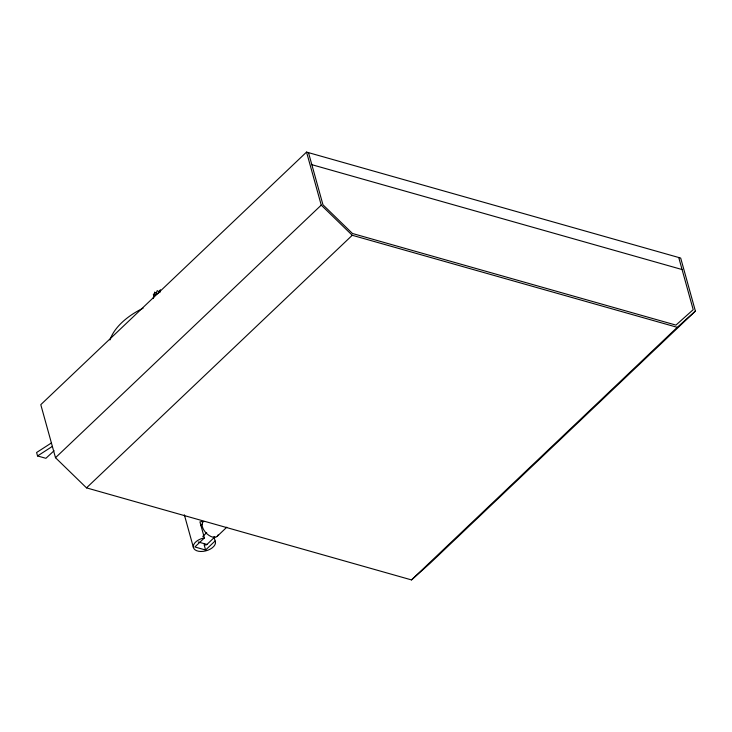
<?xml version="1.0" encoding="UTF-8"?>
<svg xmlns="http://www.w3.org/2000/svg" width="732" height="732" viewBox="0 0 732 732"><rect width="100%" height="100%" fill="white"/><g stroke="black" fill="none" stroke-linecap="round" stroke-linejoin="round"><path stroke-width="1.1" d="M159.823 292.626L160.4 289.817L159.247 291.784L157.215 290.641L156.273 293.056L154.644 292.26L154.296 294.932L153.4 294.264L153.848 296.918L153.793 296.094M306.543 152.082L40.791 404.668L55.495 457.71L86.504 487.869L411.503 579.918L429.647 563.686L695.4 311.1L680.687 258.057L306.543 152.082L321.247 205.125L352.257 235.283L677.256 327.332L695.4 311.1M55.495 457.71L321.247 205.125M86.504 487.869L352.257 235.283M200.76 525.64L202.343 524.13M202.755 536.419L206.708 532.658M204.292 521.559A11.392 6.487 -15.5 0 0 201.492 521.605L199.937 521.889L204.393 537.938L194.877 546.978L205.591 550.016L215.107 540.975L213.918 536.693M204.567 544.251A3.166 1.903 -74.2 0 0 206.955 544.443L214.869 536.922M217.276 536.263L226.819 527.186M411.503 579.918L677.256 327.332M54.077 450.711L45.906 458.305L37.552 455.954L36.6 452.513L51.46 442.924M37.552 455.954L52.411 446.364M204.393 537.938L203.048 538.176A11.392 6.487 -15.5 0 0 193.376 547.362L184.354 514.825M153.4 294.264L155.275 294.694M311.823 164.673L682.078 269.541M198.299 541.991L206.955 544.443M154.644 292.26L156.392 293.23M215.107 540.975L215.446 541.689A11.392 6.487 -15.5 0 1 205.784 550.876A11.392 6.487 -15.5 0 1 193.376 547.362M678.738 257.499L693.204 309.663L675.938 325.109L352.458 233.49L322.958 204.795L308.492 152.631M204.109 544.663L205.591 550.016M218.054 534.946A10.129 5.691 46.5 0 1 207.211 534.049A10.129 5.691 46.5 0 1 203.103 521.788M109.937 339.968A64.681 36.82 -15.5 0 1 143.088 308.227M153.244 298.528A7.421 4.227 -15.5 0 1 158.286 293.285"/></g></svg>
